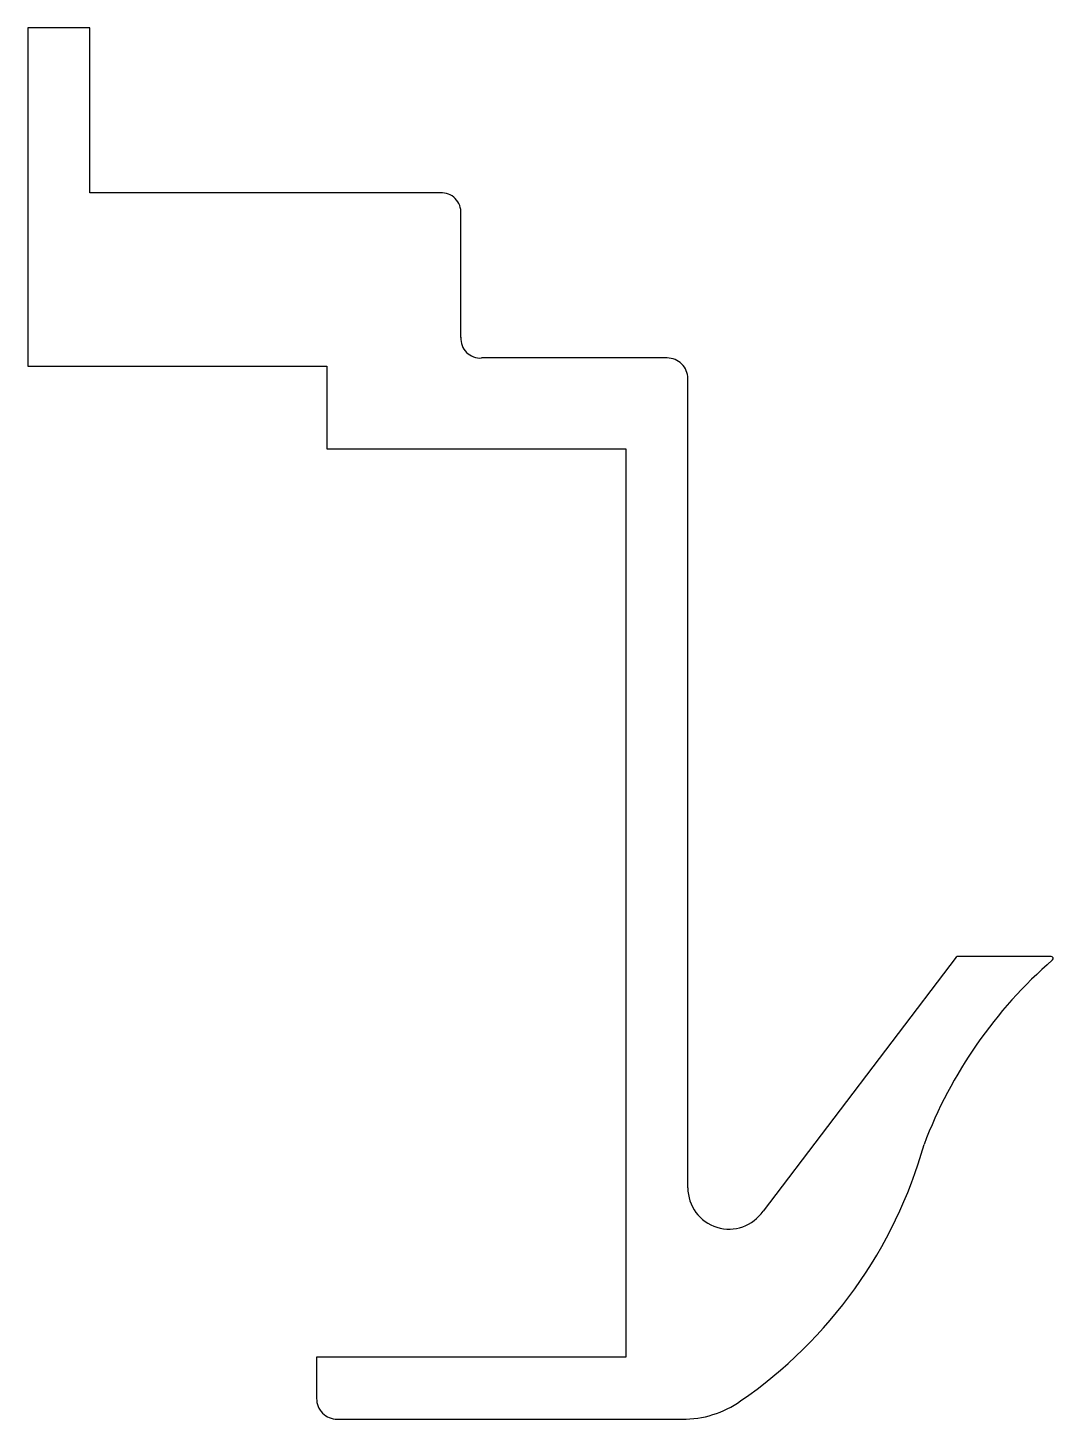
# Model space of a CAD drawing. Extents: x 756.9 to 806.6, y 328 to 395.4.
import ezdxf

# ---------------------------------------------------------------- set-up
doc = ezdxf.new("R2010")
doc.units = 0
doc.header["$LTSCALE"] = 0.1
doc.layers.get('0').update_dxf_attribs({"linetype": 'CONTINUOUS'})

msp = doc.modelspace()

# ---------------------------------------------------------------- linework, layer by layer
for p, q in [((756.895, 395.422), (756.895, 379.022)), ((759.895, 395.422), (756.895, 395.422)), ((759.895, 387.422), (759.895, 395.422)), ((762.894, 387.422), (759.895, 387.422)), ((776.895, 387.422), (762.894, 387.422)), ((777.895, 380.422), (777.895, 386.422)), ((756.895, 379.022), (771.395, 379.022)), ((771.395, 379.022), (771.395, 375.022)), ((787.895, 379.422), (778.895, 379.422)), ((788.895, 339.204), (788.895, 378.422)), ((771.395, 375.022), (785.895, 375.022)), ((785.895, 375.022), (785.895, 330.992)), ((801.912, 350.379), (792.549, 338.079)), ((806.509, 350.422), (801.995, 350.422)), ((785.895, 330.992), (770.895, 330.992)), ((770.895, 330.992), (770.895, 328.992)), ((771.895, 327.992), (788.62, 327.992))]:
    msp.add_line(p, q)
for centre, radius, start, end in [((776.949, 386.477), 0.947, 356.68849, 93.31151), ((778.826, 380.354), 0.934, 175.79346, 274.20655), ((787.895, 378.422), 1, 0, 90.00001), ((821.19, 333.435), 22.277, 131.0022, 159.31758), ((801.995, 350.322), 0.1, 90.00001, 145.78431), ((806.509, 350.322), 0.1, 311.00404, 90.00001), ((778.711, 347.391), 22.479, 304.54016, 344.28633), ((790.895, 339.204), 2, 180, 325.7843), ((771.892, 328.989), 0.997, 179.8176, 270.1824), ((788.669, 332.834), 4.842, 269.41936, 305.13926)]:
    msp.add_arc(centre, radius, start, end)

doc.saveas('drawing.dxf')
